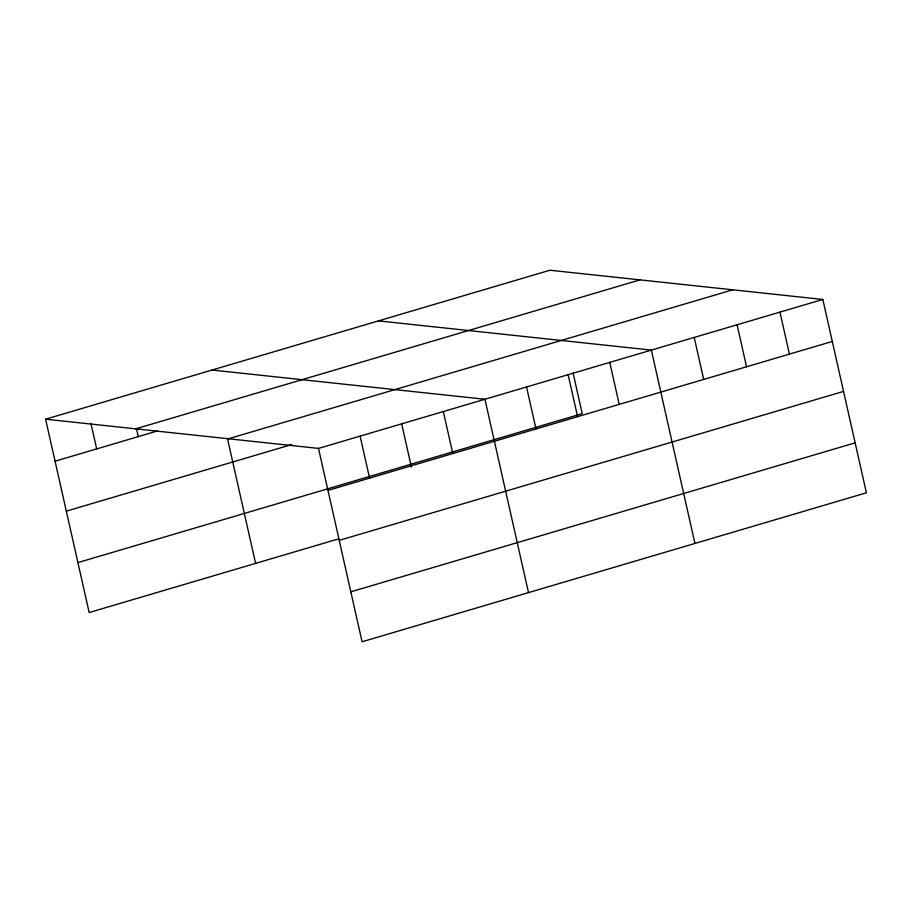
<?xml version="1.0" encoding="UTF-8"?>
<svg xmlns="http://www.w3.org/2000/svg" width="912" height="912" viewBox="0 0 912 912"><rect width="100%" height="100%" fill="white"/><g stroke="black" fill="none" stroke-linecap="round" stroke-linejoin="round"><path stroke-width="1.37" d="M45.6 419.201L549.925 270.237L822.829 299.455L866.4 492.799L362.075 641.763L318.505 448.419L45.6 419.201L89.171 612.545L338.819 538.81M135.66 428.845L639.985 279.881M55.062 461.198L157.069 431.068M228.445 438.775L732.769 289.811M66.325 511.142L291.806 444.543M318.505 448.419L822.829 299.455M77.919 562.601L582.244 413.638L573.089 373.008M327.967 490.417L832.291 341.453M339.218 540.36L843.543 391.396M350.812 591.82L855.148 442.856M378.457 320.887L651.362 350.105L694.933 543.449M212.029 370.044L484.933 399.262L528.504 592.606M779.965 312.121L789.427 354.118M737.09 324.775L746.552 366.772M694.226 337.44L703.688 379.438M609.752 362.395L619.214 404.392M568.142 374.684L577.604 416.681M526.532 386.973L536.005 428.971M443.323 411.551L452.785 453.549M401.622 423.658L411.403 467.058M360.103 436.13L369.577 478.127M227.43 438.398L255.599 563.388M136.447 428.492L138.282 436.62M90.869 423.168L96.672 448.909"/></g></svg>
